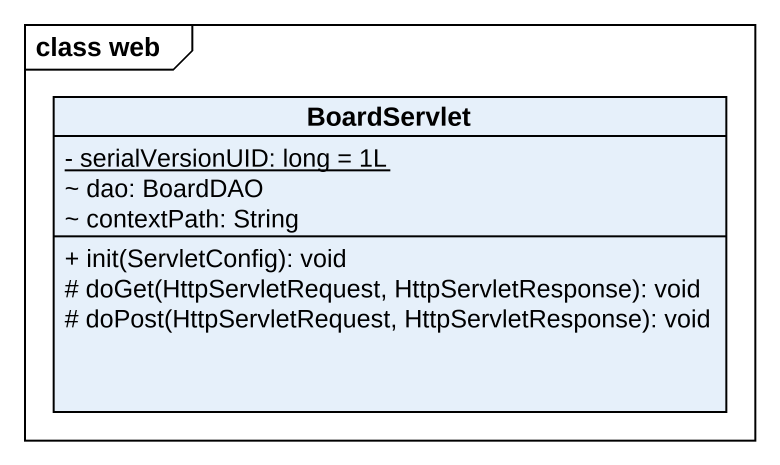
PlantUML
@startuml
mainframe class web
hide circle
hide empty members
skinparam classAttributeIconSize 0
class BoardServlet {
  {static} - serialVersionUID: long = 1L
  ~ dao: BoardDAO
  ~ contextPath: String
  + init(ServletConfig): void
  # doGet(HttpServletRequest, HttpServletResponse): void
  # doPost(HttpServletRequest, HttpServletResponse): void
}
@enduml
